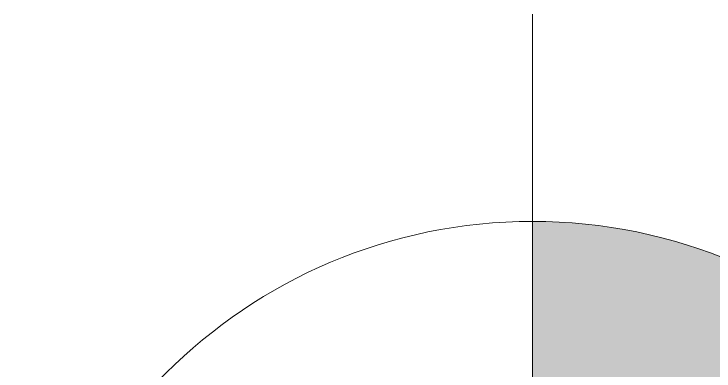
# Model space of a CAD drawing. Extents: x -9058 to 11890, y 0 to 6516.
# Drawn here: x 1655.8 to 1723.4, y 3049.1 to 3083.5 of the extents above; entities that cross this region are included whole.
import ezdxf
from ezdxf.enums import TextEntityAlignment as Align

# ---------------------------------------------------------------- set-up
doc = ezdxf.new("R2010")
doc.units = 0
doc.header["$MEASUREMENT"] = 0
doc.linetypes.add('HIDDEN', pattern=[0.375, 0.25, -0.125])
doc.layers.get('0').update_dxf_attribs({"color": 9, "lineweight": 9})
doc.layers.add('21', color=9, linetype='Continuous', lineweight=9)
doc.layers.add('21 @ 20', color=9, linetype='Continuous', lineweight=9)
doc.styles.add('Arial', font='arial.ttf', dxfattribs={"height": 2.5})

# ---------------------------------------------------------------- blocks, each defined once
blk = doc.blocks.new('0a_elevationtarget-p')
h = blk.add_hatch(color=256)
h.paths.add_polyline_path([(2.5, 0, 0.414214), (0, 2.5), (0, 0)])
h.paths.add_polyline_path([(0, 0), (-2.5, 0, 0.414214), (0, -2.5)])
blk.add_line((0, -3.5), (0, 3.5))
blk.add_circle((0, 0), 2.5)
at = {"style": 'Arial'}
blk.add_attdef('BITMISKOT', text='', height=2, dxfattribs=at).set_placement((4.5, 0), align=Align.BOTTOM_LEFT)
blk.add_attdef('KABAKOT', text='', height=2, dxfattribs=at).set_placement((4.5, -0.5921), align=Align.TOP_LEFT)
blk = doc.blocks.new('*U1282')
at = {"layer": '21 @ 20', "xscale": 20, "yscale": 20, "zscale": -20, "rotation": 180}
blk.add_blockref('0a_elevationtarget-p', (1705.85, 3013.499), dxfattribs=at)

msp = doc.modelspace()

# ---------------------------------------------------------------- block references
at = {"layer": '21', "color": 6, "linetype": 'HIDDEN'}
msp.add_blockref('*U1282', (0, 0), dxfattribs=at)

doc.saveas('drawing.dxf')
